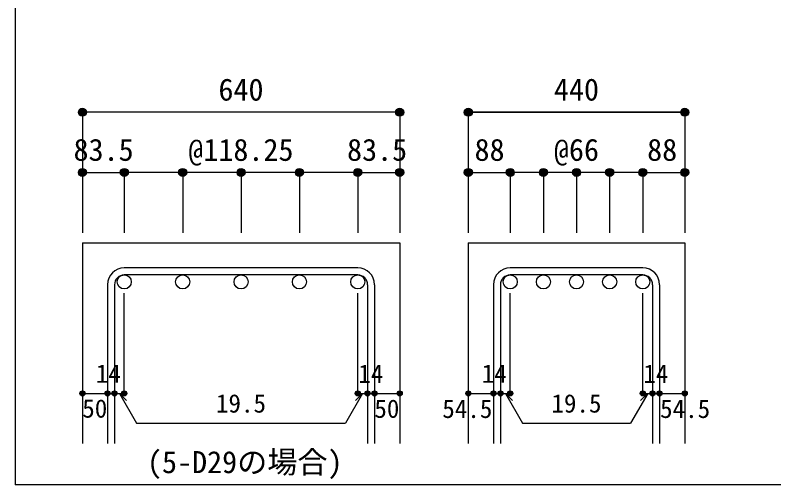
# Model space of a CAD drawing. Units: millimetres at full size, sheet at 1:20. Extents: x -3982 to 3969, y -2797 to 2801.
# Drawn here: x -3982 to -2471, y -2797 to -1861 of the extents above; entities that cross this region are included whole.
import ezdxf
from ezdxf.enums import TextEntityAlignment as Align

# ---------------------------------------------------------------- set-up
doc = ezdxf.new("R2010")
doc.units = ezdxf.units.MM
doc.header["$LTSCALE"] = 20
doc.header["$PDMODE"] = 32
doc.header["$PDSIZE"] = 10
for name, color, linetype in [('6-1_躯体線', 2, 'Continuous'), ('6-5_梁主筋', 7, 'Continuous'), ('6-6_S.T.P.', 7, 'Continuous'), ('6-7_文字', 7, 'Continuous'), ('6-D_寸法', 4, 'Continuous'), ('F-0_枠', 6, 'Continuous')]:
    doc.layers.add(name, color=color, linetype=linetype)
doc.styles.add('ＭＳ ゴシック', font='')
doc.styles.get('ＭＳ ゴシック').set_extended_font_data('MS Gothic')

msp = doc.modelspace()

# ---------------------------------------------------------------- linework, layer by layer
at = {"layer": '6-1_躯体線'}
for p, q in [((-3848.06, -2314.67), (-3848.06, -2714.67)), ((-3848.06, -2314.67), (-3216.06, -2314.67)), ((-3216.06, -2314.67), (-3216.06, -2714.67)), ((-3079.37, -2314.67), (-3079.37, -2714.67)), ((-3079.37, -2314.67), (-2648.37, -2314.67)), ((-2648.37, -2314.67), (-2648.37, -2714.67))]:
    msp.add_line(p, q, dxfattribs=at)
at = {"layer": '6-5_梁主筋', "color": 3}
for centre in [(-3764.56, -2392.67), (-3648.31, -2392.67), (-3532.06, -2392.67), (-3415.81, -2392.67), (-3299.56, -2392.67), (-2995.87, -2392.67), (-2929.87, -2392.67), (-2863.87, -2392.67), (-2797.87, -2392.67), (-2731.87, -2392.67)]:
    msp.add_circle(centre, 14, dxfattribs=at)
at = {"layer": '6-6_S.T.P.'}
for p, q in [((-3299.56, -2364.67), (-3764.56, -2364.67)), ((-2731.87, -2364.67), (-2995.87, -2364.67)), ((-3299.56, -2378.67), (-3764.56, -2378.67)), ((-2731.87, -2378.67), (-2995.87, -2378.67)), ((-3798.06, -2398.17), (-3798.06, -2714.67)), ((-3784.06, -2398.17), (-3784.06, -2714.67)), ((-3280.06, -2398.17), (-3280.06, -2714.67)), ((-3266.06, -2398.17), (-3266.06, -2714.67)), ((-3029.37, -2398.17), (-3029.37, -2714.67)), ((-3015.37, -2398.17), (-3015.37, -2714.67)), ((-2712.37, -2398.17), (-2712.37, -2714.67)), ((-2698.37, -2398.17), (-2698.37, -2714.67))]:
    msp.add_line(p, q, dxfattribs=at)
for centre, radius, start, end in [((-3764.56, -2398.17), 33.5, 90, 180), ((-3299.56, -2398.17), 33.5, 0, 90), ((-2995.87, -2398.17), 33.5, 90, 180), ((-2731.87, -2398.17), 33.5, 0, 90), ((-3764.56, -2398.17), 19.5, 90, 180), ((-3299.56, -2398.17), 19.5, 0, 90), ((-2995.87, -2398.17), 19.5, 90, 180), ((-2731.87, -2398.17), 19.5, 0, 90)]:
    msp.add_arc(centre, radius, start, end, dxfattribs=at)
at = {"layer": '6-D_寸法'}
for p, q in [((-3216.06, -2054.67), (-3848.06, -2054.67)), ((-3848.06, -2054.67), (-3848.06, -2174.67)), ((-3216.06, -2054.67), (-3848.06, -2054.67)), ((-3216.06, -2054.67), (-3216.06, -2174.67)), ((-2648.37, -2054.67), (-3079.37, -2054.67)), ((-3079.37, -2054.67), (-3079.37, -2174.67)), ((-3079.37, -2054.67), (-2648.37, -2054.67)), ((-2648.37, -2054.67), (-2648.37, -2174.67)), ((-3848.06, -2174.67), (-3848.06, -2294.67)), ((-3848.06, -2174.67), (-3764.56, -2174.67)), ((-3565.06, -2174.67), (-3764.56, -2174.67)), ((-3764.56, -2174.67), (-3764.56, -2294.67)), ((-3648.31, -2174.67), (-3648.31, -2294.67)), ((-3499.06, -2174.67), (-3565.06, -2174.67)), ((-3532.06, -2174.67), (-3532.06, -2294.67)), ((-3299.56, -2174.67), (-3499.06, -2174.67)), ((-3415.81, -2174.67), (-3415.81, -2294.67)), ((-3299.56, -2174.67), (-3299.56, -2294.67)), ((-3299.56, -2174.67), (-3216.06, -2174.67)), ((-3216.06, -2174.67), (-3216.06, -2294.67)), ((-3079.37, -2174.67), (-2995.87, -2174.67)), ((-3079.37, -2174.67), (-3079.37, -2294.67)), ((-2995.87, -2174.67), (-2995.87, -2294.67)), ((-2896.87, -2174.67), (-2995.87, -2174.67)), ((-2929.87, -2174.67), (-2929.87, -2294.67)), ((-2830.87, -2174.67), (-2896.87, -2174.67)), ((-2863.87, -2174.67), (-2863.87, -2294.67)), ((-2731.87, -2174.67), (-2830.87, -2174.67)), ((-2797.87, -2174.67), (-2797.87, -2294.67)), ((-2731.87, -2174.67), (-2731.87, -2294.67)), ((-2731.87, -2174.67), (-2648.37, -2174.67)), ((-2648.37, -2174.67), (-2648.37, -2294.67)), ((-3299.56, -2614.67), (-3299.56, -2415.34)), ((-2995.87, -2614.67), (-2995.87, -2415.34)), ((-2731.87, -2614.67), (-2731.87, -2415.34)), ((-3848.06, -2614.67), (-3798.06, -2614.67)), ((-3774.31, -2614.67), (-3740.09, -2673.95)), ((-3774.31, -2614.67), (-3760.17, -2628.81)), ((-3289.81, -2614.67), (-3324.03, -2673.95)), ((-3289.81, -2614.67), (-3303.95, -2628.81)), ((-3299.56, -2614.67), (-3216.06, -2614.67)), ((-3280.06, -2614.67), (-3266.06, -2614.67)), ((-3079.37, -2614.67), (-3029.37, -2614.67)), ((-3029.37, -2614.67), (-2995.87, -2614.67)), ((-3005.62, -2614.67), (-2991.48, -2628.81)), ((-3005.62, -2614.67), (-2971.39, -2673.95)), ((-2722.12, -2614.67), (-2756.34, -2673.95)), ((-2722.12, -2614.67), (-2736.26, -2628.81)), ((-2731.87, -2614.67), (-2648.37, -2614.67)), ((-2712.37, -2614.67), (-2698.37, -2614.67)), ((-3740.09, -2673.95), (-3324.03, -2673.95)), ((-2971.39, -2673.95), (-2756.34, -2673.95))]:
    msp.add_line(p, q, dxfattribs=at)
for points in [[(-3216.06, -2054.67), (-3216.06, -2174.67), (-3216.06, -2294.67)], [(-2648.37, -2054.67), (-2648.37, -2174.67), (-2648.37, -2294.67)], [(-3798.06, -2614.67), (-3764.56, -2614.67), (-3764.56, -2415.34)]]:
    msp.add_lwpolyline(points, dxfattribs=at)
for centre, radius in [((-3848.06, -2054.67), 8), ((-3848.06, -2054.67), 7.2), ((-3848.06, -2054.67), 6.4), ((-3848.06, -2054.67), 5.6), ((-3848.06, -2054.67), 4.8), ((-3848.06, -2054.67), 4), ((-3848.06, -2054.67), 3.2), ((-3848.06, -2054.67), 2.4), ((-3848.06, -2054.67), 1.6), ((-3848.06, -2054.67), 0.8), ((-3216.06, -2054.67), 8), ((-3216.06, -2054.67), 7.2), ((-3216.06, -2054.67), 6.4), ((-3216.06, -2054.67), 5.6), ((-3216.06, -2054.67), 4.8), ((-3216.06, -2054.67), 4), ((-3216.06, -2054.67), 3.2), ((-3216.06, -2054.67), 2.4), ((-3216.06, -2054.67), 1.6), ((-3216.06, -2054.67), 0.8), ((-3079.37, -2054.67), 8), ((-3079.37, -2054.67), 7.2), ((-3079.37, -2054.67), 6.4), ((-3079.37, -2054.67), 5.6), ((-3079.37, -2054.67), 4.8), ((-3079.37, -2054.67), 4), ((-3079.37, -2054.67), 3.2), ((-3079.37, -2054.67), 2.4), ((-3079.37, -2054.67), 1.6), ((-3079.37, -2054.67), 0.8), ((-2648.37, -2054.67), 8), ((-2648.37, -2054.67), 7.2), ((-2648.37, -2054.67), 6.4), ((-2648.37, -2054.67), 5.6), ((-2648.37, -2054.67), 4.8), ((-2648.37, -2054.67), 4), ((-2648.37, -2054.67), 3.2), ((-2648.37, -2054.67), 2.4), ((-2648.37, -2054.67), 1.6), ((-2648.37, -2054.67), 0.8), ((-3848.06, -2174.67), 8), ((-3848.06, -2174.67), 7.2), ((-3848.06, -2174.67), 6.4), ((-3848.06, -2174.67), 5.6), ((-3848.06, -2174.67), 4.8), ((-3848.06, -2174.67), 4), ((-3848.06, -2174.67), 3.2), ((-3848.06, -2174.67), 2.4), ((-3848.06, -2174.67), 1.6), ((-3848.06, -2174.67), 0.8), ((-3764.56, -2174.67), 8), ((-3764.56, -2174.67), 7.2), ((-3764.56, -2174.67), 6.4), ((-3764.56, -2174.67), 5.6), ((-3764.56, -2174.67), 4.8), ((-3764.56, -2174.67), 4), ((-3764.56, -2174.67), 3.2), ((-3764.56, -2174.67), 2.4), ((-3764.56, -2174.67), 1.6), ((-3764.56, -2174.67), 0.8), ((-3648.31, -2174.67), 8), ((-3648.31, -2174.67), 7.2), ((-3648.31, -2174.67), 6.4), ((-3648.31, -2174.67), 5.6), ((-3648.31, -2174.67), 4.8), ((-3648.31, -2174.67), 4), ((-3648.31, -2174.67), 3.2), ((-3648.31, -2174.67), 2.4), ((-3648.31, -2174.67), 1.6), ((-3648.31, -2174.67), 0.8), ((-3532.06, -2174.67), 8), ((-3532.06, -2174.67), 7.2), ((-3532.06, -2174.67), 6.4), ((-3532.06, -2174.67), 5.6), ((-3532.06, -2174.67), 4.8), ((-3532.06, -2174.67), 4), ((-3532.06, -2174.67), 3.2), ((-3532.06, -2174.67), 2.4), ((-3532.06, -2174.67), 1.6), ((-3532.06, -2174.67), 0.8), ((-3415.81, -2174.67), 8), ((-3415.81, -2174.67), 7.2), ((-3415.81, -2174.67), 6.4), ((-3415.81, -2174.67), 5.6), ((-3415.81, -2174.67), 4.8), ((-3415.81, -2174.67), 4), ((-3415.81, -2174.67), 3.2), ((-3415.81, -2174.67), 2.4), ((-3415.81, -2174.67), 1.6), ((-3415.81, -2174.67), 0.8), ((-3299.56, -2174.67), 8), ((-3299.56, -2174.67), 7.2), ((-3299.56, -2174.67), 6.4), ((-3299.56, -2174.67), 5.6), ((-3299.56, -2174.67), 4.8), ((-3299.56, -2174.67), 4), ((-3299.56, -2174.67), 3.2), ((-3299.56, -2174.67), 2.4), ((-3299.56, -2174.67), 1.6), ((-3299.56, -2174.67), 0.8), ((-3216.06, -2174.67), 8), ((-3216.06, -2174.67), 7.2), ((-3216.06, -2174.67), 6.4), ((-3216.06, -2174.67), 5.6), ((-3216.06, -2174.67), 4.8), ((-3216.06, -2174.67), 4), ((-3216.06, -2174.67), 3.2), ((-3216.06, -2174.67), 2.4), ((-3216.06, -2174.67), 1.6), ((-3216.06, -2174.67), 0.8), ((-3079.37, -2174.67), 8), ((-3079.37, -2174.67), 7.2), ((-3079.37, -2174.67), 6.4), ((-3079.37, -2174.67), 5.6), ((-3079.37, -2174.67), 4.8), ((-3079.37, -2174.67), 4), ((-3079.37, -2174.67), 3.2), ((-3079.37, -2174.67), 2.4), ((-3079.37, -2174.67), 1.6), ((-3079.37, -2174.67), 0.8), ((-2995.87, -2174.67), 8), ((-2995.87, -2174.67), 7.2), ((-2995.87, -2174.67), 6.4), ((-2995.87, -2174.67), 5.6), ((-2995.87, -2174.67), 4.8), ((-2995.87, -2174.67), 4), ((-2995.87, -2174.67), 3.2), ((-2995.87, -2174.67), 2.4), ((-2995.87, -2174.67), 1.6), ((-2995.87, -2174.67), 0.8), ((-2929.87, -2174.67), 8), ((-2929.87, -2174.67), 7.2), ((-2929.87, -2174.67), 6.4), ((-2929.87, -2174.67), 5.6), ((-2929.87, -2174.67), 4.8), ((-2929.87, -2174.67), 4), ((-2929.87, -2174.67), 3.2), ((-2929.87, -2174.67), 2.4), ((-2929.87, -2174.67), 1.6), ((-2929.87, -2174.67), 0.8), ((-2863.87, -2174.67), 8), ((-2863.87, -2174.67), 7.2), ((-2863.87, -2174.67), 6.4), ((-2863.87, -2174.67), 5.6), ((-2863.87, -2174.67), 4.8), ((-2863.87, -2174.67), 4), ((-2863.87, -2174.67), 3.2), ((-2863.87, -2174.67), 2.4), ((-2863.87, -2174.67), 1.6), ((-2863.87, -2174.67), 0.8), ((-2797.87, -2174.67), 8), ((-2797.87, -2174.67), 7.2), ((-2797.87, -2174.67), 6.4), ((-2797.87, -2174.67), 5.6), ((-2797.87, -2174.67), 4.8), ((-2797.87, -2174.67), 4), ((-2797.87, -2174.67), 3.2), ((-2797.87, -2174.67), 2.4), ((-2797.87, -2174.67), 1.6), ((-2797.87, -2174.67), 0.8), ((-2731.87, -2174.67), 8), ((-2731.87, -2174.67), 7.2), ((-2731.87, -2174.67), 6.4), ((-2731.87, -2174.67), 5.6), ((-2731.87, -2174.67), 4.8), ((-2731.87, -2174.67), 4), ((-2731.87, -2174.67), 3.2), ((-2731.87, -2174.67), 2.4), ((-2731.87, -2174.67), 1.6), ((-2731.87, -2174.67), 0.8), ((-2648.37, -2174.67), 8), ((-2648.37, -2174.67), 7.2), ((-2648.37, -2174.67), 6.4), ((-2648.37, -2174.67), 5.6), ((-2648.37, -2174.67), 4.8), ((-2648.37, -2174.67), 4), ((-2648.37, -2174.67), 3.2), ((-2648.37, -2174.67), 2.4), ((-2648.37, -2174.67), 1.6), ((-2648.37, -2174.67), 0.8), ((-3848.06, -2614.67), 4), ((-3848.06, -2614.67), 3.6), ((-3848.06, -2614.67), 3.2), ((-3848.06, -2614.67), 2.8), ((-3848.06, -2614.67), 2.4), ((-3848.06, -2614.67), 2), ((-3848.06, -2614.67), 1.6), ((-3848.06, -2614.67), 1.2), ((-3848.06, -2614.67), 0.8), ((-3798.06, -2614.67), 4), ((-3798.06, -2614.67), 3.6), ((-3798.06, -2614.67), 3.2), ((-3798.06, -2614.67), 2.8), ((-3798.06, -2614.67), 2.4), ((-3798.06, -2614.67), 2), ((-3798.06, -2614.67), 1.6), ((-3798.06, -2614.67), 1.2), ((-3798.06, -2614.67), 0.8), ((-3784.06, -2614.67), 4), ((-3784.06, -2614.67), 3.6), ((-3784.06, -2614.67), 3.2), ((-3784.06, -2614.67), 2.8), ((-3784.06, -2614.67), 2.4), ((-3784.06, -2614.67), 2), ((-3784.06, -2614.67), 1.6), ((-3784.06, -2614.67), 1.2), ((-3784.06, -2614.67), 0.8), ((-3764.56, -2614.67), 4), ((-3764.56, -2614.67), 3.6), ((-3764.56, -2614.67), 3.2), ((-3764.56, -2614.67), 2.8), ((-3764.56, -2614.67), 2.4), ((-3764.56, -2614.67), 2), ((-3764.56, -2614.67), 1.6), ((-3764.56, -2614.67), 1.2), ((-3764.56, -2614.67), 0.8), ((-3299.56, -2614.67), 4), ((-3299.56, -2614.67), 3.6), ((-3299.56, -2614.67), 3.2), ((-3299.56, -2614.67), 2.8), ((-3299.56, -2614.67), 2.4), ((-3299.56, -2614.67), 2), ((-3299.56, -2614.67), 1.6), ((-3299.56, -2614.67), 1.2), ((-3299.56, -2614.67), 0.8), ((-3280.06, -2614.67), 4), ((-3280.06, -2614.67), 3.6), ((-3280.06, -2614.67), 3.2), ((-3280.06, -2614.67), 2.8), ((-3280.06, -2614.67), 2.4), ((-3280.06, -2614.67), 2), ((-3280.06, -2614.67), 1.6), ((-3280.06, -2614.67), 1.2), ((-3280.06, -2614.67), 0.8), ((-3266.06, -2614.67), 4), ((-3266.06, -2614.67), 3.6), ((-3266.06, -2614.67), 3.2), ((-3266.06, -2614.67), 2.8), ((-3266.06, -2614.67), 2.4), ((-3266.06, -2614.67), 2), ((-3266.06, -2614.67), 1.6), ((-3266.06, -2614.67), 1.2), ((-3266.06, -2614.67), 0.8), ((-3216.06, -2614.67), 4), ((-3216.06, -2614.67), 3.6), ((-3216.06, -2614.67), 3.2), ((-3216.06, -2614.67), 2.8), ((-3216.06, -2614.67), 2.4), ((-3216.06, -2614.67), 2), ((-3216.06, -2614.67), 1.6), ((-3216.06, -2614.67), 1.2), ((-3216.06, -2614.67), 0.8), ((-3079.37, -2614.67), 4), ((-3079.37, -2614.67), 3.6), ((-3079.37, -2614.67), 3.2), ((-3079.37, -2614.67), 2.8), ((-3079.37, -2614.67), 2.4), ((-3079.37, -2614.67), 2), ((-3079.37, -2614.67), 1.6), ((-3079.37, -2614.67), 1.2), ((-3079.37, -2614.67), 0.8), ((-3029.37, -2614.67), 4), ((-3029.37, -2614.67), 3.6), ((-3029.37, -2614.67), 3.2), ((-3029.37, -2614.67), 2.8), ((-3029.37, -2614.67), 2.4), ((-3029.37, -2614.67), 2), ((-3029.37, -2614.67), 1.6), ((-3029.37, -2614.67), 1.2), ((-3029.37, -2614.67), 0.8), ((-3015.37, -2614.67), 4), ((-3015.37, -2614.67), 3.6), ((-3015.37, -2614.67), 3.2), ((-3015.37, -2614.67), 2.8), ((-3015.37, -2614.67), 2.4), ((-3015.37, -2614.67), 2), ((-3015.37, -2614.67), 1.6), ((-3015.37, -2614.67), 1.2), ((-3015.37, -2614.67), 0.8), ((-2995.87, -2614.67), 4), ((-2995.87, -2614.67), 3.6), ((-2995.87, -2614.67), 3.2), ((-2995.87, -2614.67), 2.8), ((-2995.87, -2614.67), 2.4), ((-2995.87, -2614.67), 2), ((-2995.87, -2614.67), 1.6), ((-2995.87, -2614.67), 1.2), ((-2995.87, -2614.67), 0.8), ((-2731.87, -2614.67), 4), ((-2731.87, -2614.67), 3.6), ((-2731.87, -2614.67), 3.2), ((-2731.87, -2614.67), 2.8), ((-2731.87, -2614.67), 2.4), ((-2731.87, -2614.67), 2), ((-2731.87, -2614.67), 1.6), ((-2731.87, -2614.67), 1.2), ((-2731.87, -2614.67), 0.8), ((-2712.37, -2614.67), 4), ((-2712.37, -2614.67), 3.6), ((-2712.37, -2614.67), 3.2), ((-2712.37, -2614.67), 2.8), ((-2712.37, -2614.67), 2.4), ((-2712.37, -2614.67), 2), ((-2712.37, -2614.67), 1.6), ((-2712.37, -2614.67), 1.2), ((-2712.37, -2614.67), 0.8), ((-2698.37, -2614.67), 4), ((-2698.37, -2614.67), 3.6), ((-2698.37, -2614.67), 3.2), ((-2698.37, -2614.67), 2.8), ((-2698.37, -2614.67), 2.4), ((-2698.37, -2614.67), 2), ((-2698.37, -2614.67), 1.6), ((-2698.37, -2614.67), 1.2), ((-2698.37, -2614.67), 0.8), ((-2648.37, -2614.67), 4), ((-2648.37, -2614.67), 3.6), ((-2648.37, -2614.67), 3.2), ((-2648.37, -2614.67), 2.8), ((-2648.37, -2614.67), 2.4), ((-2648.37, -2614.67), 2), ((-2648.37, -2614.67), 1.6), ((-2648.37, -2614.67), 1.2), ((-2648.37, -2614.67), 0.8), ((-3848.06, -2614.67), 0.4), ((-3798.06, -2614.67), 0.4), ((-3784.06, -2614.67), 0.4), ((-3764.56, -2614.67), 0.4), ((-3299.56, -2614.67), 0.4), ((-3280.06, -2614.67), 0.4), ((-3266.06, -2614.67), 0.4), ((-3216.06, -2614.67), 0.4), ((-3079.37, -2614.67), 0.4), ((-3029.37, -2614.67), 0.4), ((-3015.37, -2614.67), 0.4), ((-2995.87, -2614.67), 0.4), ((-2731.87, -2614.67), 0.4), ((-2712.37, -2614.67), 0.4), ((-2698.37, -2614.67), 0.4), ((-2648.37, -2614.67), 0.4)]:
    msp.add_circle(centre, radius, dxfattribs=at)
at = {"layer": '6-D_寸法', "color": 7}
for p in [(-3848.06, -2054.67), (-3216.06, -2054.67), (-3079.37, -2054.67), (-2648.37, -2054.67), (-3848.06, -2174.67), (-3764.56, -2174.67), (-3648.31, -2174.67), (-3532.06, -2174.67), (-3415.81, -2174.67), (-3299.56, -2174.67), (-3216.06, -2174.67), (-3079.37, -2174.67), (-2995.87, -2174.67), (-2929.87, -2174.67), (-2863.87, -2174.67), (-2797.87, -2174.67), (-2731.87, -2174.67), (-2648.37, -2174.67), (-3848.06, -2614.67), (-3798.06, -2614.67), (-3784.06, -2614.67), (-3764.56, -2614.67), (-3299.56, -2614.67), (-3280.06, -2614.67), (-3266.06, -2614.67), (-3216.06, -2614.67), (-3079.37, -2614.67), (-3029.37, -2614.67), (-3015.37, -2614.67), (-2995.87, -2614.67), (-2731.87, -2614.67), (-2712.37, -2614.67), (-2698.37, -2614.67), (-2648.37, -2614.67)]:
    msp.add_point(p, dxfattribs=at)
at = {"layer": 'F-0_枠'}
for p in [(-3981.92, 2800.77), (3969.4, -2796.83)]:
    msp.add_line(p, (-3981.92, -2796.83), dxfattribs=at)

# ---------------------------------------------------------------- texts
at = {"layer": '6-7_文字', "style": 'ＭＳ ゴシック'}
msp.add_text('(5-D29の場合)', height=43.99, dxfattribs=at).set_placement((-3719.38, -2786.79), align=Align.BOTTOM_LEFT)
at = {"layer": '6-D_寸法', "style": 'ＭＳ ゴシック'}
for s, height, p in [('640', 43.99, (-3577.06, -2044.67)), ('440', 43.99, (-2908.87, -2044.67)), ('83.5', 43.99, (-3865.68, -2164.62)), ('@118.25', 43.99, (-3637.06, -2164.67)), ('83.5', 43.99, (-3320.91, -2164.62)), ('88', 43.99, (-3066.99, -2164.62)), ('@66', 43.99, (-2908.87, -2164.67)), ('88', 43.99, (-2723.21, -2164.62)), ('14', 36.66, (-3821.37, -2604.6)), ('14', 36.66, (-3298.45, -2604.67)), ('14', 36.66, (-3052.68, -2604.6)), ('14', 36.66, (-2730.76, -2604.67)), ('50', 36.66, (-3848.34, -2674.09)), ('19.5', 36.66, (-3582.06, -2663.95)), ('50', 36.66, (-3266.55, -2674.42)), ('54.5', 36.66, (-3131.22, -2674.66)), ('19.5', 36.66, (-2913.87, -2663.95)), ('54.5', 36.66, (-2697.43, -2674.66))]:
    msp.add_text(s, height=height, dxfattribs=at).set_placement(p, align=Align.BOTTOM_LEFT)

doc.saveas('drawing.dxf')
